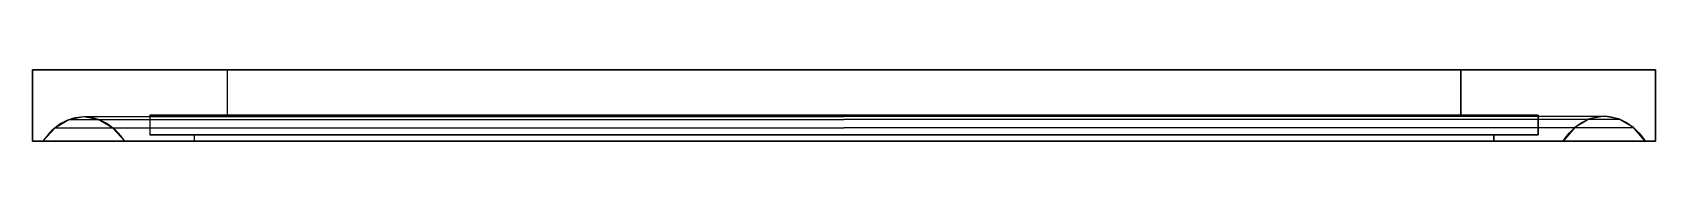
# Model space of a CAD drawing. Extents: x 0 to 500, y -22 to 0.
import ezdxf

# ---------------------------------------------------------------- set-up
doc = ezdxf.new("R2010")
doc.units = 0
doc.layers.add('FRENTE', color=254, linetype='CONTINUOUS')

msp = doc.modelspace()

# ---------------------------------------------------------------- linework, layer by layer
at = {"layer": 'FRENTE', "linetype": 'BYBLOCK', "extrusion": (0.707107, 0, 0.707107)}
for p, q in [((0, -0.01), (59.98, 0, 59.98)), ((59.98, 0, 59.98), (59.98, -14, 59.98)), ((0, -22.01), (0, -0.01)), ((59.98, -14, 59.98), (36.19, -14.01, 36.19)), ((36.19, -14.01, 36.19), (36.19, -20.01, 36.19)), ((3.18, -22.01, 3.18), (0, -22.01)), ((49.78, -22.01, 49.78), (28.49, -22.01, 28.49)), ((36.19, -20.01, 36.19), (49.78, -20.01, 49.78)), ((49.78, -20.01, 49.78), (49.78, -22.01, 49.78))]:
    msp.add_line(p, q, dxfattribs=at)
at = {"layer": 'FRENTE', "linetype": 'BYBLOCK'}
for p, q in [((59.98, 0, 59.98), (0, -0.01)), ((59.98, 0, 59.98), (59.98, -14, 59.98)), ((500, -0.01), (440.02, 0, 59.98)), ((440.02, -14, 59.98), (440.02, 0, 59.98)), ((0, -22.01), (0, -0.01)), ((500, -0.01), (500, -22.01)), ((36.19, -14.01, 36.19), (59.98, -14, 59.98)), ((36.19, -14.01, 36.19), (36.19, -20.01, 36.19)), ((440.02, -14, 59.98), (463.81, -14.01, 36.19)), ((463.81, -20.01, 36.19), (463.81, -14.01, 36.19)), ((0, -22.01), (3.18, -22.01, 3.18)), ((496.82, -22.01, 3.18), (3.18, -22.01, 3.18)), ((3.18, -22.01, 3.18), (496.82, -22.01, 3.18)), ((49.78, -22.01, 49.78), (28.49, -22.01, 28.49)), ((36.19, -20.01, 36.19), (49.78, -20.01, 49.78)), ((49.78, -20.01, 49.78), (49.78, -22.01, 49.78)), ((450.22, -20.01, 49.78), (463.81, -20.01, 36.19)), ((471.51, -22.01, 28.49), (450.22, -22.01, 49.78)), ((496.82, -22.01, 3.18), (500, -22.01))]:
    msp.add_line(p, q, dxfattribs=at)
at = {"layer": 'FRENTE', "linetype": 'BYBLOCK', "extrusion": (-0.707107, 0, 0.707107)}
for p, q in [((500, -0.01), (440.02, 0, 59.98)), ((440.02, 0, 59.98), (440.02, -14, 59.98)), ((500, -22.01), (500, -0.01)), ((440.02, -14, 59.98), (463.81, -14.01, 36.19)), ((463.81, -14.01, 36.19), (463.81, -20.01, 36.19)), ((463.81, -20.01, 36.19), (450.22, -20.01, 49.78)), ((450.22, -20.01, 49.78), (450.22, -22.01, 49.78)), ((450.22, -22.01, 49.78), (471.51, -22.01, 28.49)), ((496.82, -22.01, 3.18), (500, -22.01))]:
    msp.add_line(p, q, dxfattribs=at)
msp.add_arc((39.7, 22.39), 25.17, 134.667, 225.333, dxfattribs=at)
at = {"layer": 'FRENTE', "linetype": 'BYBLOCK', "extrusion": (-0.707107, 0, -0.707107)}
msp.add_arc((38.81, -331.16, -353.55), 24.55, 133.1865, 226.8135, dxfattribs=at)
at = {"layer": 'FRENTE', "linetype": 'BYBLOCK'}
for points in [[(59.98, 0, 59.98), (0, -0.01), (500, -0.01), (440.02, 0, 59.98)], [(59.98, 0, 59.98), (59.98, -14, 59.98), (440.02, -14, 59.98), (440.02, 0, 59.98)], [(0, -0.01), (0, -22.01), (500, -22.01), (500, -0.01)], [(59.98, -14, 59.98), (440.02, -14, 59.98), (463.81, -14.01, 36.19), (36.19, -14.01, 36.19)], [(36.19, -14.01, 36.19), (36.19, -20.01, 36.19), (463.81, -20.01, 36.19), (463.81, -14.01, 36.19)], [(0, -22.01), (3.18, -22.01, 3.18), (496.82, -22.01, 3.18), (500, -22.01)], [(49.78, -22.01, 49.78), (28.49, -22.01, 28.49), (471.51, -22.01, 28.49), (450.22, -22.01, 49.78)], [(49.78, -20.01, 49.78), (36.19, -20.01, 36.19), (463.81, -20.01, 36.19), (450.22, -20.01, 49.78)], [(450.22, -22.01, 49.78), (450.22, -20.01, 49.78), (49.78, -20.01, 49.78), (49.78, -22.01, 49.78)]]:
    msp.add_3dface(points, dxfattribs=at)

# ---------------------------------------------------------------- meshes
mesh = msp.add_polymesh((2, 7), dxfattribs=at)
for k, corner in enumerate([(496.82, -22.01, 3.18), (493.16, -17.82, 6.84), (488.83, -15.17, 11.17), (484.17, -14.26, 15.83), (479.5, -15.17, 20.5), (475.17, -17.82, 24.83), (471.51, -22.01, 28.49), (3.18, -22.01, 3.18), (6.88, -17.96, 6.88), (11.2, -15.41, 11.2), (15.83, -14.54, 15.83), (20.47, -15.41, 20.47), (24.79, -17.96, 24.79), (28.49, -22.01, 28.49)]):
    mesh.set_mesh_vertex(divmod(k, 7), corner)

doc.saveas('drawing.dxf')
